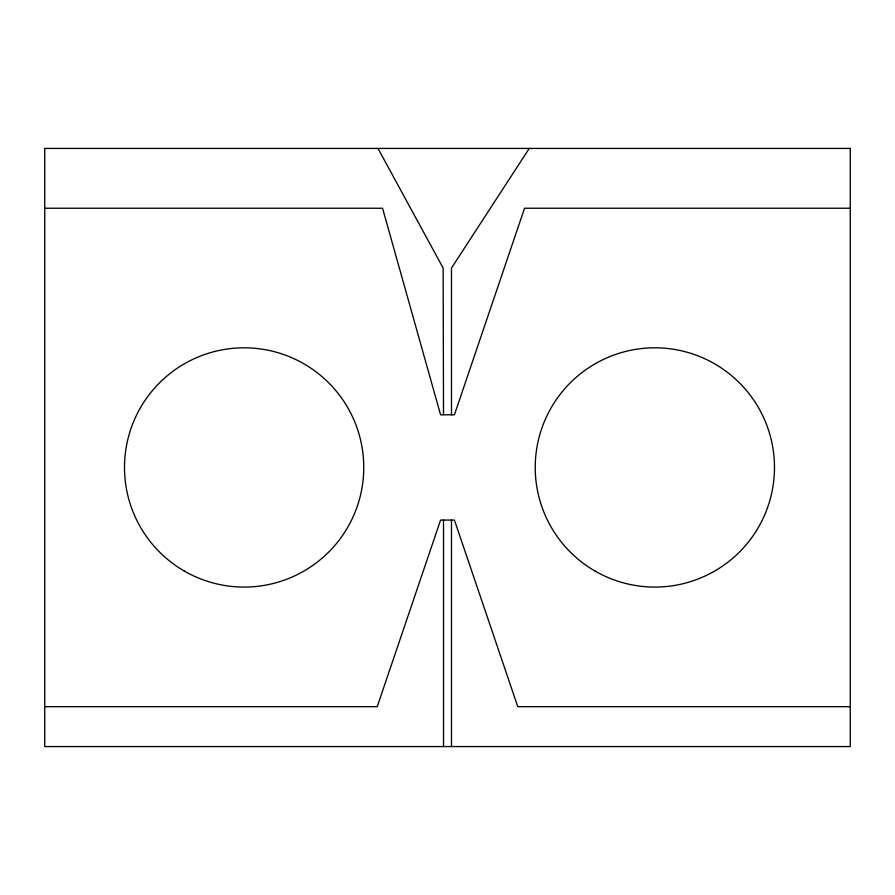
<?xml version="1.0" encoding="UTF-8"?>
<svg xmlns="http://www.w3.org/2000/svg" width="895" height="895" viewBox="0 0 895 895"><rect width="100%" height="100%" fill="white"/><g stroke="black" fill="none" stroke-linecap="round" stroke-linejoin="round"><path stroke-width="1.34" d="M529.247 148.425L451.483 268.052L451.483 414.799M44.75 208.244L382.557 208.244L440.575 414.799L454.425 414.799L524.548 208.244L850.25 208.244M44.75 706.692L377.22 706.692L440.575 520.073L454.425 520.073L517.78 706.692L850.25 706.692M377.992 148.425L443.137 268.052L443.517 414.799M451.483 520.073L451.483 746.575M443.517 520.073L443.517 746.575M850.25 148.425L44.75 148.425L44.75 746.575L850.25 746.575L850.25 148.425M595.041 571.044A119.628 119.628 0 0 0 774.488 467.436A119.628 119.628 0 0 0 595.041 363.84A119.628 119.628 0 0 0 595.041 571.044M184.314 571.044A119.628 119.628 0 0 0 363.762 467.436A119.628 119.628 0 0 0 184.314 363.84A119.628 119.628 0 0 0 184.314 571.044"/></g></svg>
